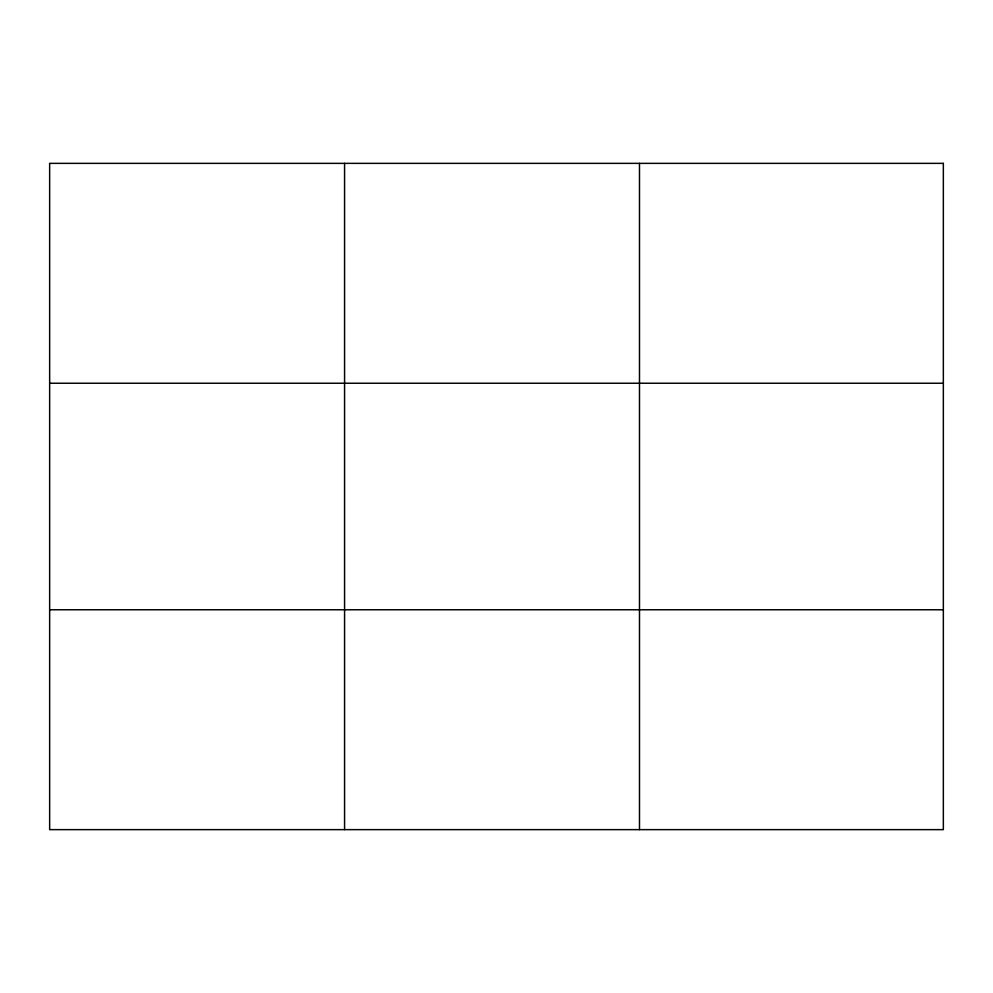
<?xml version="1.0" encoding="UTF-8"?>
<svg xmlns="http://www.w3.org/2000/svg" width="993" height="993" viewBox="0 0 993 993"><rect width="100%" height="100%" fill="white"/><g stroke="black" fill="none" stroke-linecap="round" stroke-linejoin="round"><path stroke-width="1.49" d="M344.571 163.361L344.571 829.639M639.492 163.361L639.492 829.639M49.65 383.236L943.35 383.236M49.65 609.764L943.35 609.764M943.35 163.361L943.35 829.639L49.65 829.639L49.65 163.361L943.35 163.361"/></g></svg>
